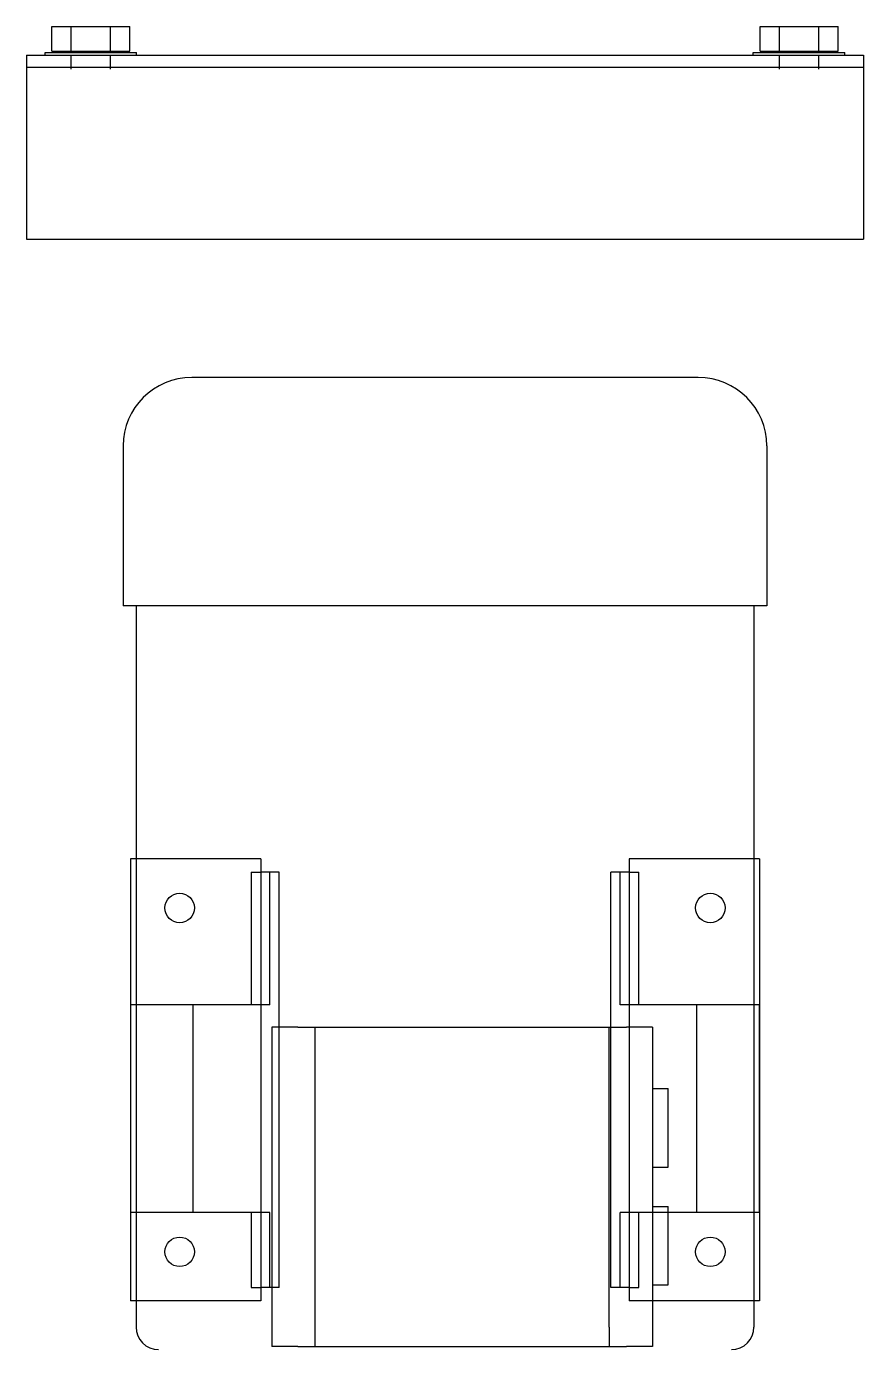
# Model space of a CAD drawing. Header units: millimetres. Extents: x -69706 to 52883, y -6882 to 68885.
# Drawn here: x -30865 to -30525, y 36104 to 36643 of the extents above; entities that cross this region are included whole.
import ezdxf

# ---------------------------------------------------------------- set-up
doc = ezdxf.new("R2010")
doc.units = ezdxf.units.MM
doc.layers.add('XFM1Q40$0$COL', color=1, linetype='Continuous')
doc.layers.add('XFM1Q40$0$M-EQPM-MAU', color=22, linetype='Continuous')

# ---------------------------------------------------------------- blocks, each defined once
blk = doc.blocks.new('XFM1Q40$0$A$C6DF15AF1')
at = {"layer": 'XFM1Q40$0$M-EQPM-MAU'}
for p, q in [((13670.429, -13905.982, -1.077), (13670.429, -13940.056, -1.077)), ((13677.429, -13905.982, -1.077), (13670.429, -13905.982, -1.077)), ((13677.429, -13905.982, -1.077), (13677.429, -13940.056, -1.077)), ((13677.929, -13905.982, -1.577), (13677.929, -13940.056, -1.577)), ((13677.929, -13905.982, -1.577), (13677.929, -13940.056, -1.577)), ((13677.929, -13906.738, -10.777), (13678.029, -13906.738, -10.777)), ((13677.929, -13906.738, -6.177), (13678.029, -13906.738, -6.177)), ((13677.929, -13906.738, -1.577), (13678.029, -13906.738, -1.577)), ((13678.092, -13907.011, -10.777), (13679.092, -13907.011, -10.777)), ((13678.092, -13907.011, -6.177), (13679.092, -13907.011, -6.177)), ((13678.092, -13907.011, -1.577), (13678.092, -13907.807, -0.199)), ((13678.092, -13907.011, -1.577), (13679.092, -13907.011, -1.577)), ((13679.092, -13907.011, -1.577), (13679.092, -13907.807, -0.199)), ((13677.348, -13907.805, -10.777), (13677.929, -13907.805, -10.777)), ((13677.348, -13907.805, -6.177), (13677.929, -13907.805, -6.177)), ((13677.348, -13907.805, -1.577), (13677.929, -13907.805, -1.577)), ((13678.029, -13907.805, -10.777), (13678.092, -13907.805, -10.777)), ((13678.029, -13907.805, -6.177), (13678.092, -13907.805, -6.177)), ((13678.029, -13907.805, -1.577), (13678.092, -13907.805, -1.577)), ((13678.092, -13907.807, -0.199), (13678.092, -13909.398, -0.199)), ((13678.092, -13907.807, -0.199), (13679.092, -13907.807, -0.199)), ((13679.092, -13907.807, -0.199), (13679.092, -13909.398, -0.199)), ((13677.348, -13909.4, -10.777), (13677.929, -13909.4, -10.777)), ((13677.348, -13909.4, -6.177), (13677.929, -13909.4, -6.177)), ((13677.348, -13909.4, -1.577), (13677.929, -13909.4, -1.577)), ((13678.029, -13909.4, -10.777), (13678.092, -13909.4, -10.777)), ((13678.029, -13909.4, -6.177), (13678.092, -13909.4, -6.177)), ((13678.029, -13909.4, -1.577), (13678.092, -13909.4, -1.577)), ((13678.092, -13909.398, -0.199), (13678.092, -13910.193, -1.577)), ((13678.092, -13909.398, -0.199), (13679.092, -13909.398, -0.199)), ((13679.092, -13909.398, -0.199), (13679.092, -13910.193, -1.577)), ((13678.092, -13910.193, -10.777), (13679.092, -13910.193, -10.777)), ((13678.092, -13910.193, -6.177), (13679.092, -13910.193, -6.177)), ((13678.092, -13910.193, -1.577), (13679.092, -13910.193, -1.577)), ((13677.929, -13910.467, -10.777), (13678.029, -13910.467, -10.777)), ((13677.929, -13910.467, -6.177), (13678.029, -13910.467, -6.177)), ((13677.929, -13910.467, -1.577), (13678.029, -13910.467, -1.577)), ((13677.929, -13935.57, -10.777), (13678.029, -13935.57, -10.777)), ((13677.929, -13935.57, -6.177), (13678.029, -13935.57, -6.177)), ((13677.929, -13935.57, -1.577), (13678.029, -13935.57, -1.577)), ((13678.092, -13935.844, -10.777), (13679.092, -13935.844, -10.777)), ((13678.092, -13935.844, -6.177), (13679.092, -13935.844, -6.177)), ((13678.092, -13935.844, -1.577), (13678.092, -13936.639, -0.199)), ((13678.092, -13935.844, -1.577), (13679.092, -13935.844, -1.577)), ((13679.092, -13935.844, -1.577), (13679.092, -13936.639, -0.199)), ((13677.348, -13936.637, -10.777), (13677.929, -13936.637, -10.777)), ((13677.348, -13936.637, -6.177), (13677.929, -13936.637, -6.177)), ((13677.348, -13936.637, -1.577), (13677.929, -13936.637, -1.577)), ((13678.029, -13936.637, -10.777), (13678.092, -13936.637, -10.777)), ((13678.029, -13936.637, -6.177), (13678.092, -13936.637, -6.177)), ((13678.029, -13936.637, -1.577), (13678.092, -13936.637, -1.577)), ((13678.092, -13936.639, -0.199), (13678.092, -13938.23, -0.199)), ((13678.092, -13936.639, -0.199), (13679.092, -13936.639, -0.199)), ((13679.092, -13936.639, -0.199), (13679.092, -13938.23, -0.199)), ((13677.348, -13938.232, -10.777), (13677.929, -13938.232, -10.777)), ((13677.348, -13938.232, -6.177), (13677.929, -13938.232, -6.177)), ((13677.348, -13938.232, -1.577), (13677.929, -13938.232, -1.577)), ((13678.029, -13938.232, -10.777), (13678.092, -13938.232, -10.777)), ((13678.029, -13938.232, -6.177), (13678.092, -13938.232, -6.177)), ((13678.029, -13938.232, -1.577), (13678.092, -13938.232, -1.577)), ((13678.092, -13938.23, -0.199), (13678.092, -13939.026, -1.577)), ((13678.092, -13938.23, -0.199), (13679.092, -13938.23, -0.199)), ((13679.092, -13938.23, -0.199), (13679.092, -13939.026, -1.577)), ((13677.929, -13939.3, -10.777), (13678.029, -13939.3, -10.777)), ((13677.929, -13939.3, -6.177), (13678.029, -13939.3, -6.177)), ((13677.929, -13939.3, -1.577), (13678.029, -13939.3, -1.577)), ((13678.092, -13939.026, -10.777), (13679.092, -13939.026, -10.777)), ((13678.092, -13939.026, -6.177), (13679.092, -13939.026, -6.177)), ((13678.092, -13939.026, -1.577), (13679.092, -13939.026, -1.577)), ((13677.429, -13940.056, -1.077), (13670.429, -13940.056, -1.077))]:
    blk.add_line(p, q, dxfattribs=at)
at = {"layer": 'XFM1Q40$0$M-EQPM-MAU', "extrusion": (-1.22465e-16, -1, 0)}
for p, q in [((13645.202, -13910.219, 1.661), (13627.202, -13910.219, 1.661)), ((13627.202, -13915.519, 1.661), (13627.202, -13910.219, 1.661)), ((13630.802, -13910.23, 1.661), (13639.262, -13910.23, 1.661)), ((13630.802, -13915.126, 1.661), (13630.802, -13910.23, 1.661)), ((13639.262, -13915.126, 1.661), (13639.262, -13910.23, 1.661)), ((13645.202, -13915.519, 1.661), (13645.202, -13910.219, 1.661)), ((13655.502, -13936.119, 1.661), (13655.502, -13909.919, 1.661)), ((13662.012, -13909.919, 1.661), (13655.502, -13909.919, 1.661)), ((13627.202, -13910.443, 1.661), (13626.139, -13910.443, 1.661)), ((13645.202, -13910.443, 1.661), (13627.202, -13910.443, 1.661)), ((13655.502, -13910.443, 1.661), (13645.202, -13910.443, 1.661)), ((13630.802, -13912.768, 1.661), (13639.262, -13912.768, 1.661)), ((13664.802, -13933.329, 1.661), (13664.802, -13912.709, 1.661)), ((13630.802, -13915.126, 1.661), (13627.742, -13915.126, 1.661)), ((13627.742, -13915.126, 1.661), (13627.742, -13915.519, 1.661)), ((13630.802, -13915.888, 1.661), (13630.802, -13915.126, 1.661)), ((13644.662, -13915.126, 1.661), (13639.262, -13915.126, 1.661)), ((13639.262, -13915.888, 1.661), (13639.262, -13915.126, 1.661)), ((13644.662, -13915.126, 1.661), (13644.662, -13915.519, 1.661)), ((13645.202, -13915.519, 1.661), (13627.202, -13915.519, 1.661)), ((13627.742, -13916.264, 1.661), (13627.742, -13915.519, 1.661)), ((13644.662, -13916.264, 1.661), (13644.662, -13915.519, 1.661)), ((13638.352, -13915.969, 1.661), (13625.352, -13915.969, 1.661)), ((13625.352, -13917.026, 1.661), (13625.352, -13915.969, 1.661)), ((13627.742, -13915.888, 1.661), (13630.802, -13915.888, 1.661)), ((13627.742, -13916.264, 1.661), (13644.662, -13916.264, 1.661)), ((13638.352, -13917.026, 1.661), (13638.352, -13915.969, 1.661)), ((13639.262, -13915.888, 1.661), (13644.662, -13915.888, 1.661)), ((13625.352, -13917.026, 1.661), (13625.352, -13917.731, 1.661)), ((13638.352, -13917.026, 1.661), (13638.352, -13917.731, 1.661)), ((13625.352, -13917.731, 1.661), (13625.352, -13929.706, 1.661)), ((13626.139, -13917.731, 1.661), (13638.352, -13917.731, 1.661)), ((13638.352, -13917.731, 1.661), (13638.352, -13929.706, 1.661)), ((13625.352, -13929.706, 1.661), (13625.352, -13930.411, 1.661)), ((13626.139, -13929.706, 1.661), (13638.352, -13929.706, 1.661)), ((13638.352, -13929.706, 1.661), (13638.352, -13930.411, 1.661)), ((13627.742, -13930.519, 1.661), (13627.742, -13929.773, 1.661)), ((13627.742, -13929.773, 1.661), (13644.662, -13929.773, 1.661)), ((13627.742, -13930.149, 1.661), (13630.802, -13930.149, 1.661)), ((13630.802, -13930.911, 1.661), (13630.802, -13930.149, 1.661)), ((13639.262, -13930.911, 1.661), (13639.262, -13930.149, 1.661)), ((13639.262, -13930.149, 1.661), (13644.662, -13930.149, 1.661)), ((13644.662, -13930.519, 1.661), (13644.662, -13929.773, 1.661)), ((13625.352, -13931.469, 1.661), (13625.352, -13930.411, 1.661)), ((13645.202, -13930.519, 1.661), (13627.202, -13930.519, 1.661)), ((13627.202, -13935.819, 1.661), (13627.202, -13930.519, 1.661)), ((13627.742, -13930.519, 1.661), (13627.742, -13930.911, 1.661)), ((13638.352, -13931.469, 1.661), (13638.352, -13930.411, 1.661)), ((13644.662, -13930.519, 1.661), (13644.662, -13930.911, 1.661)), ((13645.202, -13935.819, 1.661), (13645.202, -13930.519, 1.661)), ((13627.742, -13930.911, 1.661), (13630.802, -13930.911, 1.661)), ((13630.802, -13935.807, 1.661), (13630.802, -13930.911, 1.661)), ((13639.262, -13935.807, 1.661), (13639.262, -13930.911, 1.661)), ((13639.262, -13930.911, 1.661), (13644.662, -13930.911, 1.661)), ((13638.352, -13931.469, 1.661), (13625.352, -13931.469, 1.661)), ((13627.852, -13931.469, 1.661), (13627.852, -13932.11, 1.661)), ((13631.052, -13931.469, 1.661), (13631.052, -13932.11, 1.661)), ((13632.652, -13931.469, 1.661), (13632.652, -13932.11, 1.661)), ((13635.852, -13931.469, 1.661), (13635.852, -13932.11, 1.661)), ((13627.852, -13932.11, 1.661), (13631.052, -13932.11, 1.661)), ((13632.652, -13932.11, 1.661), (13635.852, -13932.11, 1.661)), ((13630.802, -13933.27, 1.661), (13639.262, -13933.27, 1.661)), ((13627.202, -13935.595, 1.661), (13626.139, -13935.595, 1.661)), ((13645.202, -13935.595, 1.661), (13627.202, -13935.595, 1.661)), ((13655.502, -13935.595, 1.661), (13645.202, -13935.595, 1.661)), ((13645.202, -13935.819, 1.661), (13627.202, -13935.819, 1.661)), ((13639.262, -13935.807, 1.661), (13630.802, -13935.807, 1.661)), ((13662.012, -13936.119, 1.661), (13655.502, -13936.119, 1.661))]:
    blk.add_line(p, q, dxfattribs=at)
at = {"layer": 'XFM1Q40$0$M-EQPM-MAU'}
for centre in [(13629.202, -13912.219, 1.661), (13643.202, -13912.219, 1.661), (13629.202, -13933.819, 1.661), (13643.202, -13933.819, 1.661)]:
    blk.add_circle(centre, 0.6, dxfattribs=at)
at = {"layer": 'XFM1Q40$0$M-EQPM-MAU', "extrusion": (1.22465e-16, -1, 0)}
for centre in [(13677.429, -1.577, 13905.982), (13677.429, -1.577, 13940.056)]:
    blk.add_arc(centre, 0.5, 0, 90, dxfattribs=at)
at = {"layer": 'XFM1Q40$0$M-EQPM-MAU', "extrusion": (1, -6.12263e-17, 0)}
for centre in [(-13908.602, -1.577, 13677.929), (-13908.602, -1.577, 13678.029), (-13937.435, -1.577, 13677.929), (-13937.435, -1.577, 13678.029)]:
    blk.add_arc(centre, 1.865, 0, 180, dxfattribs=at)
at = {"layer": 'XFM1Q40$0$M-EQPM-MAU'}
for centre, radius, start, end in [((13662.012, -13912.709, 1.661), 2.79, 0, 90), ((13626.139, -13911.36, 1.661), 0.917, 90, 180), ((13662.012, -13933.329, 1.661), 2.79, 270, 0), ((13626.139, -13934.678, 1.661), 0.917, 180, 270)]:
    blk.add_arc(centre, radius, start, end, dxfattribs=at)
for points, knots in [([(13625.352, -13917.731, 1.661), (13625.372, -13917.731, 1.661), (13625.393, -13917.731, 1.661), (13625.439, -13917.731, 1.661), (13625.465, -13917.731, 1.661), (13625.547, -13917.731, 1.661), (13625.609, -13917.731, 1.661), (13625.711, -13917.731, 1.661), (13625.747, -13917.731, 1.661), (13625.822, -13917.731, 1.661), (13625.859, -13917.731, 1.661), (13625.937, -13917.731, 1.661), (13625.977, -13917.731, 1.661), (13626.037, -13917.731, 1.661), (13626.058, -13917.731, 1.661), (13626.099, -13917.731, 1.661), (13626.119, -13917.731, 1.661), (13626.139, -13917.731, 1.661)], [0.018429741, 0.018429741, 0.018429741, 0.018429741, 0.019644707, 0.019644707, 0.020859672, 0.020859672, 0.023289603, 0.023289603, 0.024504569, 0.024504569, 0.025719534, 0.025719534, 0.0269345, 0.0269345, 0.027541983, 0.027541983, 0.028149465, 0.028149465, 0.028149465, 0.028149465]), ([(13626.139, -13929.706, 1.661), (13626.098, -13929.706, 1.661), (13626.056, -13929.706, 1.661), (13625.973, -13929.706, 1.661), (13625.933, -13929.706, 1.661), (13625.854, -13929.706, 1.661), (13625.816, -13929.706, 1.661), (13625.741, -13929.706, 1.661), (13625.705, -13929.706, 1.661), (13625.637, -13929.706, 1.661), (13625.605, -13929.706, 1.661), (13625.544, -13929.706, 1.661), (13625.515, -13929.706, 1.661), (13625.462, -13929.706, 1.661), (13625.437, -13929.706, 1.661), (13625.392, -13929.706, 1.661), (13625.371, -13929.706, 1.661), (13625.352, -13929.706, 1.661)], [0.034574243, 0.034574243, 0.034574243, 0.034574243, 0.035815597, 0.035815597, 0.03705695, 0.03705695, 0.038298304, 0.038298304, 0.039539657, 0.039539657, 0.040781011, 0.040781011, 0.042022364, 0.042022364, 0.043263718, 0.043263718, 0.044505071, 0.044505071, 0.044505071, 0.044505071])]:
    blk.add_open_spline(points, degree=3, knots=knots, dxfattribs=at)
blk = doc.blocks.new('XFM1Q40$0$A$C400517eb')
at = {"layer": 'XFM1Q40$0$COL', "xscale": 10.00000000000001, "yscale": 10.00000000000001, "zscale": 10.00000000000001, "rotation": 90}
blk.add_blockref('XFM1Q40$0$A$C6DF15AF1', (147014.81, -51517.22), dxfattribs=at)

msp = doc.modelspace()

# ---------------------------------------------------------------- block references
msp.add_blockref('XFM1Q40$0$A$C400517eb', (-316940.039, -48630.666))

doc.saveas('drawing.dxf')
